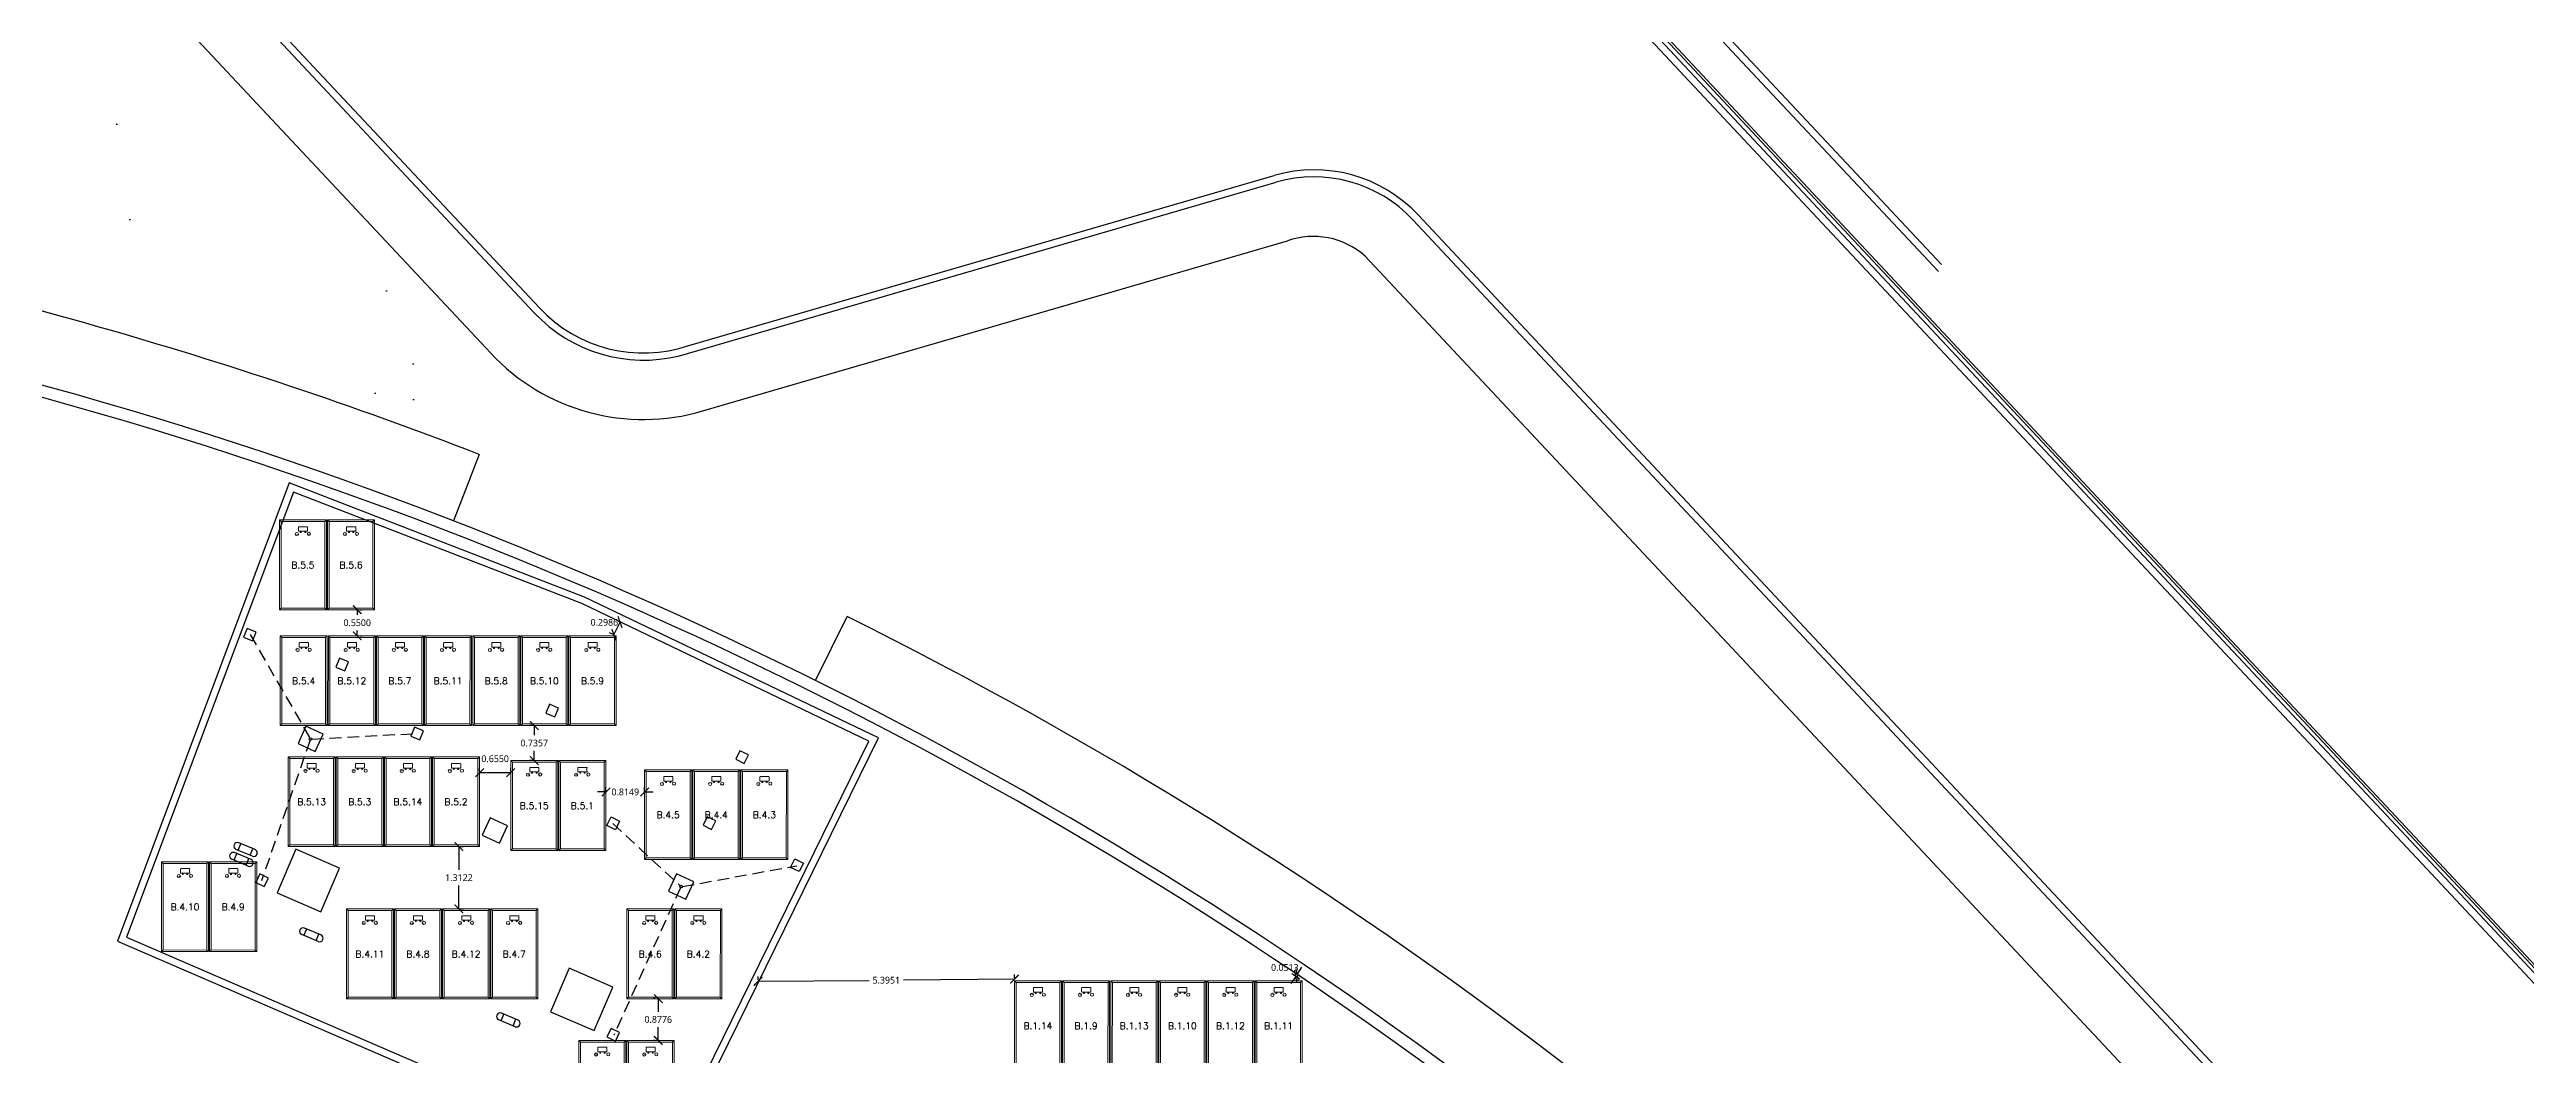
# Model space of a CAD drawing. Header units: metres. Extents: x 399 to 2240, y -1398 to 399.
# Drawn here: x 2039.2 to 2091.4, y -1176.8 to -1155.6 of the extents above; entities that cross this region are included whole.
import ezdxf

# ---------------------------------------------------------------- set-up
doc = ezdxf.new("R2010")
doc.units = ezdxf.units.M
doc.header["$MEASUREMENT"] = 0
doc.linetypes.add('HIDDEN', pattern=[0.375, 0.25, -0.125])
doc.layers.get('0').update_dxf_attribs({"linetype": 'CONTINUOUS'})
doc.layers.get('Defpoints').update_dxf_attribs({"linetype": 'CONTINUOUS'})
for name, color, linetype in [('ARQUITETURA', 253, 'CONTINUOUS'), ('Cota', 10, 'CONTINUOUS'), ('MÓDULOS FV', 7, 'CONTINUOUS')]:
    doc.layers.add(name, color=color, linetype=linetype)
doc.layers.add('MOD_ALOCADOS_A', color=5, linetype='CONTINUOUS', lineweight=9)
doc.layers.add('MODULOS_PV', color=2, linetype='CONTINUOUS', lineweight=9)
doc.styles.add('R120-500', font='romans.shx', dxfattribs={"height": 1.5})
doc.styles.add('Verdana', font='ebrima.ttf', dxfattribs={"height": 0.142547})
doc.dimstyles.get("Standard").update_dxf_attribs({"dimtxt": 0.18, "dimasz": 0.18, "dimexe": 0.18, "dimexo": 0.0625, "dimgap": 0.09, "dimtad": 0, "dimtih": 1, "dimtoh": 1, "dimdec": 4, "dimzin": 0, "dimdsep": 46, "dimtxsty": 'Standard', "dimcen": 0.09, "dimadec": 0, "dimazin": 0, "dimtfac": 1, "dimtdec": 4, "dimtofl": 0, "dimtmove": 0, "dimatfit": 3, "dimfxl": 1, "dimtolj": 1, "dimtzin": 0, "dimarcsym": 0})

# ---------------------------------------------------------------- blocks, each defined once
blk = doc.blocks.new('modulo')
at = {"layer": 'MODULOS_PV', "color": 8}
for p, q in [((-0.751, 2.014), (-0.753, 2.063)), ((-1.381, 1.342), (-1.43, 1.34)), ((0.577, 0.769), (0.626, 0.771)), ((-0.053, 0.097), (-0.051, 0.048))]:
    blk.add_line(p, q, dxfattribs=at)
for points in [[(-1.43, 1.34), (-0.753, 2.063), (0.626, 0.771), (-0.051, 0.048)], [(-1.381, 1.342), (-0.751, 2.014), (0.577, 0.769), (-0.053, 0.097)]]:
    blk.add_lwpolyline(points, close=True, dxfattribs=at)
for points in [[(-0.878, 1.581), (-0.857, 1.562), (-0.87, 1.548), (-0.891, 1.567)], [(-0.956, 1.498), (-0.935, 1.478), (-0.922, 1.492), (-0.943, 1.512)]]:
    blk.add_lwpolyline(points, dxfattribs=at)
blk.add_circle((-0.793, 1.591), 0.0332, dxfattribs=at)
at = {"layer": 'MODULOS_PV', "color": 1}
blk.add_circle((-0.963, 1.403), 0.0332, dxfattribs=at)
at = {"layer": 'MODULOS_PV', "color": 8}
blk.add_open_spline([(-0.986, 1.473), (-1.006, 1.493), (-1.027, 1.512), (-1.048, 1.532), (-1.048, 1.532), (-1.049, 1.534), (-1.049, 1.536), (-1.048, 1.538), (-1.048, 1.539), (-1.007, 1.583), (-0.966, 1.627), (-0.925, 1.67), (-0.924, 1.671), (-0.922, 1.672), (-0.919, 1.672), (-0.918, 1.671), (-0.917, 1.671), (-0.897, 1.652), (-0.876, 1.632), (-0.855, 1.613), (-0.855, 1.612), (-0.854, 1.611), (-0.854, 1.608), (-0.855, 1.606), (-0.855, 1.605), (-0.896, 1.561), (-0.937, 1.518), (-0.978, 1.474), (-0.979, 1.473), (-0.981, 1.472), (-0.984, 1.472), (-0.985, 1.473), (-0.986, 1.473)], degree=3, knots=[0, 0, 0, 0, 1, 1, 1, 1.002534, 1.003925, 1.008052, 1.008052, 1.008052, 2.008052, 2.008052, 2.008052, 2.012179, 2.01357, 2.016104, 2.016104, 2.016104, 3.016104, 3.016104, 3.016104, 3.018638, 3.02003, 3.024156, 3.024156, 3.024156, 4.024156, 4.024156, 4.024156, 4.028283, 4.029675, 4.032208, 4.032208, 4.032208, 4.032208], dxfattribs=at)
at = {"layer": 'MODULOS_PV', "color": 8, "insert": (-0.827, 1.597), "char_height": 0.0572, "width": 0.10748, "attachment_point": 1, "rotation": 46.8722}
blk.add_mtext('-', dxfattribs=at)
at = {"layer": 'MODULOS_PV', "color": 1, "insert": (-0.997, 1.409), "char_height": 0.0572, "width": 0.10748, "attachment_point": 1, "rotation": 46.8722}
blk.add_mtext('+', dxfattribs=at)
blk = doc.blocks.new('_ArchTick')
at = {"color": 0, "linetype": 'ByBlock', "const_width": 0.15}
blk.add_lwpolyline([(-0.5, -0.5), (0.5, 0.5)], dxfattribs=at)
blk = doc.blocks.new('*D1021')
at = {"layer": 'Cota', "color": 0, "lineweight": -2, "transparency": 16777216}
for p, q in [((2045.703, -1167.425), (2045.703, -1167.536)), ((2045.766, -1167.425), (2045.803, -1167.425)), ((2045.703, -1167.975), (2045.703, -1167.864)), ((2045.766, -1167.975), (2045.803, -1167.975))]:
    blk.add_line(p, q, dxfattribs=at)
at = {"layer": 'Defpoints', "color": 0, "transparency": 16777216}
for p in [(2045.703, -1167.425), (2045.703, -1167.975), (2045.703, -1167.975)]:
    blk.add_point(p, dxfattribs=at)
at = {"layer": 'Cota', "color": 0, "lineweight": -2, "transparency": 16777216, "xscale": 0.18, "yscale": 0.18, "zscale": 0.18}
for p, rotation in [((2045.703, -1167.425), 90.00005878966891), ((2045.703, -1167.975), 270.0000587896689)]:
    blk.add_blockref('_ArchTick', p, dxfattribs=dict(at, rotation=rotation))
at = {"layer": 'Cota', "color": 0, "transparency": 16777216, "insert": (2045.703, -1167.7), "char_height": 0.1425, "attachment_point": 5, "style": 'Verdana'}
blk.add_mtext('\\A1;0.5500', dxfattribs=at)
blk = doc.blocks.new('*D1022')
at = {"layer": 'Cota', "color": 0, "lineweight": -2, "transparency": 16777216}
for p, q in [((2049.427, -1169.865), (2049.33, -1169.865)), ((2049.43, -1169.865), (2049.43, -1170.069)), ((2049.43, -1170.601), (2049.43, -1170.396)), ((2049.427, -1170.601), (2049.33, -1170.601))]:
    blk.add_line(p, q, dxfattribs=at)
at = {"layer": 'Defpoints', "color": 0, "transparency": 16777216}
for p in [(2049.49, -1169.865), (2049.43, -1170.601), (2049.49, -1170.601)]:
    blk.add_point(p, dxfattribs=at)
at = {"layer": 'Cota', "color": 0, "lineweight": -2, "transparency": 16777216, "xscale": 0.18, "yscale": 0.18, "zscale": 0.18}
for p, rotation in [((2049.43, -1169.865), 90.00005878964271), ((2049.43, -1170.601), 270.0000587896427)]:
    blk.add_blockref('_ArchTick', p, dxfattribs=dict(at, rotation=rotation))
at = {"layer": 'Cota', "color": 0, "transparency": 16777216, "insert": (2049.43, -1170.233), "char_height": 0.1425, "attachment_point": 5, "style": 'Verdana'}
blk.add_mtext('\\A1;0.7357', dxfattribs=at)
blk = doc.blocks.new('*D1023')
at = {"layer": 'Cota', "color": 0, "lineweight": -2, "transparency": 16777216}
for p, q in [((2047.844, -1172.41), (2047.844, -1172.902)), ((2047.847, -1172.41), (2047.944, -1172.41)), ((2047.844, -1173.722), (2047.844, -1173.23)), ((2047.847, -1173.722), (2047.944, -1173.722))]:
    blk.add_line(p, q, dxfattribs=at)
at = {"layer": 'Defpoints', "color": 0, "transparency": 16777216}
for p in [(2047.784, -1172.41), (2047.784, -1173.722), (2047.844, -1173.722)]:
    blk.add_point(p, dxfattribs=at)
at = {"layer": 'Cota', "color": 0, "lineweight": -2, "transparency": 16777216, "xscale": 0.18, "yscale": 0.18, "zscale": 0.18}
for p, rotation in [((2047.844, -1172.41), 90.00005878965395), ((2047.844, -1173.722), 270.000058789654)]:
    blk.add_blockref('_ArchTick', p, dxfattribs=dict(at, rotation=rotation))
at = {"layer": 'Cota', "color": 0, "transparency": 16777216, "insert": (2047.844, -1173.066), "char_height": 0.1425, "attachment_point": 5, "style": 'Verdana'}
blk.add_mtext('\\A1;1.3122', dxfattribs=at)
blk = doc.blocks.new('*D1024')
at = {"layer": 'Cota', "color": 0, "lineweight": -2, "transparency": 16777216}
for p, q in [((2051.977, -1175.612), (2051.94, -1175.612)), ((2052.04, -1175.612), (2052.04, -1175.887)), ((2051.977, -1176.49), (2051.94, -1176.49)), ((2052.04, -1176.49), (2052.04, -1176.215))]:
    blk.add_line(p, q, dxfattribs=at)
at = {"layer": 'Defpoints', "color": 0, "transparency": 16777216}
for p in [(2052.04, -1175.612), (2052.04, -1176.49), (2052.04, -1176.49)]:
    blk.add_point(p, dxfattribs=at)
at = {"layer": 'Cota', "color": 0, "lineweight": -2, "transparency": 16777216, "xscale": 0.18, "yscale": 0.18, "zscale": 0.18}
for p, rotation in [((2052.04, -1175.612), 90.00005878965351), ((2052.04, -1176.49), 270.0000587896536)]:
    blk.add_blockref('_ArchTick', p, dxfattribs=dict(at, rotation=rotation))
at = {"layer": 'Cota', "color": 0, "transparency": 16777216, "insert": (2052.04, -1176.051), "char_height": 0.1425, "attachment_point": 5, "style": 'Verdana'}
blk.add_mtext('\\A1;0.8776', dxfattribs=at)
blk = doc.blocks.new('*D1025')
at = {"layer": 'Cota', "color": 0, "lineweight": -2, "transparency": 16777216}
for p, q in [((2051.106, -1167.953), (2051.235, -1167.684)), ((2051.224, -1167.679), (2051.144, -1167.64)), ((2051.095, -1167.948), (2051.015, -1167.91))]:
    blk.add_line(p, q, dxfattribs=at)
at = {"layer": 'Defpoints', "color": 0, "transparency": 16777216}
for p in [(2051.235, -1167.684), (2051.28, -1167.706), (2051.151, -1167.975)]:
    blk.add_point(p, dxfattribs=at)
at = {"layer": 'Cota', "color": 0, "lineweight": -2, "transparency": 16777216, "xscale": 0.18, "yscale": 0.18, "zscale": 0.18}
for p, rotation in [((2051.106, -1167.953), 244.404051946128), ((2051.235, -1167.684), 64.40405194612796)]:
    blk.add_blockref('_ArchTick', p, dxfattribs=dict(at, rotation=rotation))
at = {"layer": 'Cota', "color": 0, "transparency": 16777216, "insert": (2050.906, -1167.692), "char_height": 0.1425, "attachment_point": 5, "style": 'Verdana'}
blk.add_mtext('\\A1;0.2986', dxfattribs=at)
blk = doc.blocks.new('*D1032')
at = {"layer": 'Cota', "color": 0, "lineweight": -2, "transparency": 16777216}
for p, q in [((2065.457, -1175.143), (2065.357, -1175.292)), ((2065.542, -1175.2), (2065.375, -1175.087)), ((2065.57, -1175.157), (2065.403, -1175.044)), ((2065.486, -1175.1), (2065.587, -1174.951))]:
    blk.add_line(p, q, dxfattribs=at)
at = {"layer": 'Defpoints', "color": 0, "transparency": 16777216}
for p in [(2065.486, -1175.1), (2065.593, -1175.235), (2065.622, -1175.192)]:
    blk.add_point(p, dxfattribs=at)
at = {"layer": 'Cota', "color": 0, "lineweight": -2, "transparency": 16777216, "xscale": 0.18, "yscale": 0.18, "zscale": 0.18}
for p, rotation in [((2065.457, -1175.143), 55.93749413056465), ((2065.486, -1175.1), 235.9374941305647)]:
    blk.add_blockref('_ArchTick', p, dxfattribs=dict(at, rotation=rotation))
at = {"layer": 'Cota', "color": 0, "transparency": 16777216, "insert": (2065.229, -1174.957), "char_height": 0.1425, "attachment_point": 5, "style": 'Verdana'}
blk.add_mtext('\\A1;0.0513', dxfattribs=at)
blk = doc.blocks.new('*D1050')
at = {"layer": 'Cota', "color": 0, "lineweight": -2, "transparency": 16777216}
for p, q in [((2054.142, -1175.217), (2054.141, -1175.146)), ((2059.537, -1175.172), (2059.536, -1175.101)), ((2054.142, -1175.246), (2056.48, -1175.227)), ((2059.537, -1175.201), (2057.199, -1175.221))]:
    blk.add_line(p, q, dxfattribs=at)
at = {"layer": 'Defpoints', "color": 0, "transparency": 16777216}
for p in [(2054.142, -1175.246), (2054.143, -1175.28), (2059.537, -1175.235)]:
    blk.add_point(p, dxfattribs=at)
at = {"layer": 'Cota', "color": 0, "lineweight": -2, "transparency": 16777216, "xscale": 0.18, "yscale": 0.18, "zscale": 0.18}
for p, rotation in [((2054.142, -1175.246), 180.4786417927608), ((2059.537, -1175.201), 0.47864179276079)]:
    blk.add_blockref('_ArchTick', p, dxfattribs=dict(at, rotation=rotation))
at = {"layer": 'Cota', "color": 0, "transparency": 16777216, "insert": (2056.84, -1175.224), "char_height": 0.1425, "attachment_point": 5, "style": 'Verdana'}
blk.add_mtext('\\A1;5.3951', dxfattribs=at)
blk = doc.blocks.new('*D1082')
at = {"layer": 'Cota', "color": 0, "lineweight": -2, "transparency": 16777216}
for p, q in [((2050.939, -1171.262), (2050.759, -1171.262)), ((2050.939, -1171.297), (2050.939, -1171.162)), ((2051.754, -1171.297), (2051.754, -1171.162)), ((2051.754, -1171.262), (2051.934, -1171.262))]:
    blk.add_line(p, q, dxfattribs=at)
at = {"layer": 'Defpoints', "color": 0, "transparency": 16777216}
for p in [(2050.939, -1171.262), (2050.939, -1171.359), (2051.754, -1171.359)]:
    blk.add_point(p, dxfattribs=at)
at = {"layer": 'Cota', "color": 0, "lineweight": -2, "transparency": 16777216, "xscale": 0.18, "yscale": 0.18, "zscale": 0.18}
for p, rotation in [((2050.939, -1171.262), 6.096707577524264e-05), ((2051.754, -1171.262), 180.0000609670758)]:
    blk.add_blockref('_ArchTick', p, dxfattribs=dict(at, rotation=rotation))
at = {"layer": 'Cota', "color": 0, "transparency": 16777216, "insert": (2051.346, -1171.262), "char_height": 0.1425, "attachment_point": 5, "style": 'Verdana'}
blk.add_mtext('\\A1;0.8149', dxfattribs=at)
blk = doc.blocks.new('*D1083')
at = {"layer": 'Cota', "color": 0, "lineweight": -2, "transparency": 16777216}
for p, q in [((2048.28, -1170.834), (2048.28, -1170.755)), ((2048.28, -1170.855), (2048.935, -1170.855)), ((2048.935, -1170.834), (2048.935, -1170.755))]:
    blk.add_line(p, q, dxfattribs=at)
at = {"layer": 'Defpoints', "color": 0, "transparency": 16777216}
for p in [(2048.28, -1170.897), (2048.935, -1170.855), (2048.935, -1170.897)]:
    blk.add_point(p, dxfattribs=at)
at = {"layer": 'Cota', "color": 0, "lineweight": -2, "transparency": 16777216, "xscale": 0.18, "yscale": 0.18, "zscale": 0.18}
for p, rotation in [((2048.28, -1170.855), 180.0000609670361), ((2048.935, -1170.855), 6.096703605647577e-05)]:
    blk.add_blockref('_ArchTick', p, dxfattribs=dict(at, rotation=rotation))
at = {"layer": 'Cota', "color": 0, "transparency": 16777216, "insert": (2048.607, -1170.563), "char_height": 0.1425, "attachment_point": 5, "style": 'Verdana'}
blk.add_mtext('\\A1;0.6550', dxfattribs=at)

msp = doc.modelspace()

# ---------------------------------------------------------------- hatches: boundary and pattern name
at = {"layer": 'ARQUITETURA'}
h = msp.add_hatch(dxfattribs=at)
h.set_pattern_fill('AR-SAND', color=116, scale=3, angle=-46.87704, style=0)
h.set_pattern_definition([(350.62296, (1466.5355, -762.2295), (4.08992, 4.08927), [0, -4.56, 0, -5.1, 0, -4.875]), (320.623, (1466.5355, -762.2295), (9.808834, 1.91215), [0, -2.46, 0, -4.11, 0, -1.575]), (280.623, (1464.013, -759.536), (6.39856, -6.807323), [0, -1.5, 0, -5.4, 0, -7.05]), (270.623, (1464.013, -759.536), (8.08648, -4.78256), [0, -0.75, 0, -3.54, 0, -4.05])])
edge = h.paths.add_edge_path()
edge.add_line((2048.41, -1161.91177), (2047.65012, -1163.91869))
edge.add_arc((2015.07334, -1249.95794), 92, 69.2619805, 79.4399463)
edge.add_line((2031.93381, -1159.51611), (2031.65771, -1160.99045))
edge.add_line((2031.65771, -1160.99045), (2009.51752, -1156.84446))
edge.add_line((2009.51752, -1156.84446), (2011.28916, -1147.38364))
edge.add_line((2011.28916, -1147.38364), (2033.26483, -1151.49876))
edge.add_line((2033.26483, -1151.49876), (2037.10785, -1132.5655))
edge.add_line((2037.10785, -1132.5655), (2028.35243, -1123.31469))
edge.add_line((2028.35243, -1123.31469), (2021.93458, -1122.01186))
edge.add_line((2021.93458, -1122.01186), (2022.41894, -1119.62587))
edge.add_arc((2025.45697, -1120.24259), 3.1, 43.122944, 168.524803, ccw=False)
edge.add_line((2027.71963, -1118.12354), (2040.23113, -1131.48169))
edge.add_arc((2039.06335, -1132.57546), 1.60001, -10.313402, 43.125526, ccw=False)
edge.add_line((2040.63751, -1132.86191), (2037.90754, -1147.41945))
edge.add_arc((2043.36451, -1148.4428), 5.5521, 169.3787, 228.403359)
edge.add_line((2039.67857, -1152.59486), (2048.41, -1161.91177))

# ---------------------------------------------------------------- linework, layer by layer
for p, q in [((2040.69514, -1151.63209, 0), (2049.53882, -1161.07323, 0)), ((2040.59087, -1151.74034, 0), (2049.42937, -1161.1758, 0)), ((2116.36754, -1201.82128, 0), (2069.76606, -1152.05528, 0)), ((2116.47701, -1201.71873, 0), (2069.87554, -1151.95274, 0)), ((2069.94538, -1151.88731, 0), (2098.74612, -1182.68606, 0)), ((2069.9648, -1151.83487, 0), (2098.78364, -1182.65305, 0)), ((2071.32144, -1152.12544, 0), (2078.98482, -1160.30674, 0)), ((2071.41479, -1152.00628, 0), (2079.05234, -1160.15886, 0)), ((2039.67857, -1152.59486, 0), (2048.41, -1161.91177, 0)), ((2052.48493, -1162.0801, 0), (2065.04883, -1158.42913, 0)), ((2052.68344, -1161.86621, 0), (2065.00697, -1158.28509, 0)), ((2067.92442, -1159.21789, 0), (2114.4025, -1208.85203, 0)), ((2068.03391, -1159.11537, 0), (2114.51199, -1208.7495, 0)), ((2052.83374, -1163.28044, 0), (2065.28227, -1159.663, 0)), ((2066.91164, -1159.97926, 0), (2113.49008, -1209.70643, 0)), ((2048.27094, -1164.15632), (2047.72968, -1165.55526)), ((2055.34767, -1168.91334), (2056.0152, -1167.57006)), ((2043.46801, -1172.6832), (2043.1222, -1172.53813)), ((2043.49702, -1172.61404), (2043.15122, -1172.46897)), ((2043.19733, -1172.48832), (2043.25535, -1172.34999)), ((2043.55505, -1172.47572), (2043.20925, -1172.33065)), ((2043.45091, -1172.5947), (2043.50894, -1172.45638)), ((2043.40998, -1172.82152), (2043.06418, -1172.67646)), ((2043.11028, -1172.6958), (2043.16831, -1172.55748)), ((2043.36387, -1172.80218), (2043.4219, -1172.66386)), ((2044.88293, -1174.40906), (2044.53713, -1174.26399)), ((2044.58324, -1174.28333), (2044.64126, -1174.14501)), ((2044.94096, -1174.27074), (2044.59516, -1174.12567)), ((2044.83683, -1174.38972), (2044.89485, -1174.25139)), ((2049.03025, -1176.20162), (2048.68445, -1176.05655)), ((2048.73056, -1176.07589), (2048.78858, -1175.93757)), ((2049.08828, -1176.0633), (2048.74248, -1175.91823)), ((2048.98414, -1176.18228), (2049.04217, -1176.04396))]:
    msp.add_line(p, q, dxfattribs=at)
at = {"layer": 'ARQUITETURA', "linetype": 'HIDDEN'}
for p, q in [((2043.45071, -1167.95005), (2044.70626, -1170.12405)), ((2044.71145, -1170.1706), (2043.68901, -1173.12914)), ((2044.74824, -1170.14665), (2046.96646, -1170.03067)), ((2051.08086, -1171.92537), (2052.50173, -1173.23498)), ((2052.54803, -1173.25246), (2054.95464, -1172.81358)), ((2052.50913, -1173.27679), (2051.10501, -1176.37937))]:
    msp.add_line(p, q, dxfattribs=at)
at = {"layer": 'ARQUITETURA'}
msp.add_lwpolyline([(2052.13683, -1179.36251), (2056.67565, -1170.12373), (2050.48844, -1167.15986), (2044.27269, -1164.75465), (2040.65872, -1174.40102), (2052.13697, -1179.36217)], dxfattribs=at)
for points in [[(2052.06536, -1179.16781), (2056.47422, -1170.19356), (2050.42888, -1167.29765), (2044.35996, -1164.94926), (2040.84927, -1174.31997)], [(2043.31316, -1168.00578), (2043.49762, -1168.08308), (2043.57492, -1167.89863), (2043.39047, -1167.82132)], [(2045.2552, -1168.63147), (2045.43965, -1168.70878), (2045.51696, -1168.52432), (2045.3325, -1168.44701)], [(2049.67613, -1169.60131), (2049.86059, -1169.67861), (2049.93789, -1169.49416), (2049.75344, -1169.41685)], [(2044.45767, -1170.24143), (2044.82121, -1170.40828), (2044.98806, -1170.04473), (2044.62451, -1169.87789)], [(2046.8347, -1170.08409), (2047.01915, -1170.1614), (2047.09646, -1169.97694), (2046.912, -1169.89964)], [(2053.66958, -1170.57288), (2053.84895, -1170.66134), (2053.93741, -1170.48196), (2053.75804, -1170.3935)], [(2048.33609, -1172.17072), (2048.69963, -1172.33757), (2048.86647, -1171.97402), (2048.50293, -1171.80718)], [(2051.13749, -1172.05643), (2050.9586, -1171.96699), (2051.04805, -1171.78811), (2051.22693, -1171.87755)], [(2052.98401, -1171.96302), (2053.16338, -1172.05148), (2053.25184, -1171.87211), (2053.07247, -1171.78365)], [(2044.01769, -1173.38486), (2044.93561, -1173.78161), (2045.33236, -1172.86369), (2044.41443, -1172.46694)], [(2043.56892, -1173.16439), (2043.74843, -1173.25258), (2043.83661, -1173.07308), (2043.65711, -1172.98489)], [(2052.25745, -1173.34859), (2052.62099, -1173.51543), (2052.78784, -1173.15189), (2052.42429, -1172.98505)], [(2055.00567, -1172.9372), (2054.82678, -1172.84775), (2054.91623, -1172.66887), (2055.09511, -1172.75831)], [(2049.771, -1175.88837), (2050.68893, -1176.28512), (2051.08567, -1175.36719), (2050.16775, -1174.97044)], [(2050.95819, -1176.4174), (2051.13769, -1176.50559), (2051.22588, -1176.32608), (2051.04638, -1176.23789)]]:
    msp.add_lwpolyline(points, close=True, dxfattribs=at)
for centre in [(2044.72157, -1170.14591), (2052.52135, -1173.25306)]:
    msp.add_circle(centre, 0.02669, dxfattribs=at)
for centre, radius, start, end in [((2065.84411, -1161.16592, 0), 3, 43.119239, 106.203424), ((2065.84411, -1161.16592, 0), 2.85, 43.119239, 106.203424), ((2015.07334, -1249.95794), 92, 68.8479909, 79.3932378), ((2065.83013, -1161.19585, 0), 1.62781, 48.363921, 109.667385), ((2015.07334, -1249.95794), 90.5, 31.9396267, 79.3932378), ((2051.72829, -1159.02232, 0), 3, 223.128524, 288.565191), ((2015.07334, -1249.95794), 90.25, 31.9396267, 79.3932378), ((2051.72829, -1159.02232, 0), 3.15, 223.128956, 283.898584), ((2051.72692, -1159.0244, 0), 4.3976, 221.039406, 284.577329), ((2015.07334, -1249.95794), 92, 41.6531771, 63.5753674), ((2043.09319, -1172.60729), 0.075, 67.241465, 247.241465), ((2043.18023, -1172.39981), 0.075, 67.241465, 247.241465), ((2043.52604, -1172.54488), 0.075, 247.241465, 67.241465), ((2043.43899, -1172.75236), 0.075, 247.241465, 67.241465), ((2044.56614, -1174.19483), 0.075, 67.241465, 247.241465), ((2044.91195, -1174.3399), 0.075, 247.241465, 67.241465), ((2048.71346, -1175.98739), 0.075, 67.241465, 247.241465), ((2049.05927, -1176.13246), 0.075, 247.241465, 67.241465)]:
    msp.add_arc(centre, radius, start, end, dxfattribs=at)

# ---------------------------------------------------------------- block references
at = {"layer": 'MÓDULOS FV', "rotation": 313.12783086684}
for p in [(2044.06629, -1167.49486), (2045.07929, -1167.49486), (2044.08237, -1169.93486), (2045.09537, -1169.93486), (2046.10837, -1169.93486), (2047.12137, -1169.93486), (2048.13437, -1169.93486), (2049.14737, -1169.93486), (2050.16037, -1169.93486), (2044.24972, -1172.48018), (2045.26272, -1172.48018), (2046.27572, -1172.48018), (2047.28872, -1172.48018), (2048.9347, -1172.5606), (2049.9477, -1172.5606), (2051.75361, -1172.75451), (2052.76661, -1172.75451), (2053.77961, -1172.75451), (2041.58426, -1174.69235), (2042.59726, -1174.69235), (2045.47524, -1175.68238), (2046.48824, -1175.68238), (2047.50124, -1175.68238), (2048.51424, -1175.68238), (2051.37745, -1175.68238), (2052.39045, -1175.68238), (2059.53738, -1177.19487), (2060.55038, -1177.19487), (2061.56338, -1177.19487), (2062.57638, -1177.19487), (2063.58938, -1177.19487), (2064.60238, -1177.19487), (2050.36845, -1178.44997), (2051.38145, -1178.44997)]:
    msp.add_blockref('modulo', p, dxfattribs=at)

# ---------------------------------------------------------------- texts
at = {"layer": 'MOD_ALOCADOS_A', "color": 2, "char_height": 0.14, "attachment_point": 5, "style": 'R120-500'}
for s, insert in [('B.5.5', (2044.56071, -1166.48461)), ('B.5.6', (2045.57371, -1166.48461)), ('B.5.4', (2044.57679, -1168.92461)), ('B.5.12', (2045.58979, -1168.92461)), ('B.5.7', (2046.60279, -1168.92461)), ('B.5.11', (2047.61579, -1168.9246)), ('B.5.8', (2048.62879, -1168.92461)), ('B.5.10', (2049.64179, -1168.92461)), ('B.5.9', (2050.65479, -1168.92461)), ('B.5.13', (2044.74414, -1171.46994)), ('B.5.3', (2045.75714, -1171.46994)), ('B.5.14', (2046.77014, -1171.46994)), ('B.5.2', (2047.78314, -1171.46993)), ('B.5.15', (2049.42912, -1171.55036)), ('B.5.1', (2050.44212, -1171.55036))]:
    msp.add_mtext_dynamic_manual_height_columns(s, width=0.992, gutter_width=7.5, heights=[0], dxfattribs=dict(at, insert=insert))
at = {"layer": 'MOD_ALOCADOS_A', "color": 3, "char_height": 0.14, "attachment_point": 5, "style": 'R120-500'}
for s, insert in [('B.4.5', (2052.24803, -1171.74426)), ('B.4.4', (2053.26103, -1171.74426)), ('B.4.3', (2054.27403, -1171.74426)), ('B.4.10', (2042.07868, -1173.68211)), ('B.4.9', (2043.09168, -1173.68211)), ('B.4.11', (2045.96966, -1174.67213)), ('B.4.8', (2046.98266, -1174.67213)), ('B.4.12', (2047.99566, -1174.67213)), ('B.4.7', (2049.00866, -1174.67213)), ('B.4.6', (2051.87187, -1174.67213)), ('B.4.2', (2052.88487, -1174.67213))]:
    msp.add_mtext_dynamic_manual_height_columns(s, width=0.992, gutter_width=7.5, heights=[0], dxfattribs=dict(at, insert=insert))
at = {"layer": 'MOD_ALOCADOS_A', "color": 5, "char_height": 0.14, "attachment_point": 5, "style": 'R120-500'}
for s, insert in [('B.1.14', (2060.0318, -1176.18462)), ('B.1.9', (2061.0448, -1176.18462)), ('B.1.13', (2062.0578, -1176.18462)), ('B.1.10', (2063.0708, -1176.18462)), ('B.1.12', (2064.0838, -1176.18462)), ('B.1.11', (2065.0968, -1176.18462))]:
    msp.add_mtext_dynamic_manual_height_columns(s, width=0.992, gutter_width=7.5, heights=[0], dxfattribs=dict(at, insert=insert))

# ---------------------------------------------------------------- dimensions: what is measured, and where the dimension line sits
at = {"layer": 'Cota', "color": 1}
for p1, p2, distance, picture, middle in [((2045.70325, -1167.42486), (2045.70326, -1167.97486), 0, '*D1021', (2045.70326, -1167.69986)), ((2051.15137, -1167.97485), (2051.28038, -1167.70554), 0.0507, '*D1025', (2050.90643, -1167.69196)), ((2049.4899, -1169.86486), (2049.4899, -1170.6006), -0.05971, '*D1022', (2049.43019, -1170.23273)), ((2048.27972, -1170.89664), (2048.93469, -1170.89664), 0.04172, '*D1083', (2048.60721, -1170.56251)), ((2051.75361, -1171.35933), (2050.93869, -1171.35933), -0.09747, '*D1082', (2051.34615, -1171.26186)), ((2047.78422, -1172.41018), (2047.78422, -1173.72238), 0.05987, '*D1023', (2047.8441, -1173.06628)), ((2059.53738, -1175.23487), (2054.14251, -1175.27994), -0.03358, '*D1050', (2056.83967, -1175.22383)), ((2065.59338, -1175.23487), (2065.62209, -1175.1924), 0.16417, '*D1032', (2065.22883, -1174.95746)), ((2052.03976, -1175.61238), (2052.03977, -1176.48997), 0, '*D1024', (2052.03976, -1176.05117))]:
    dim = msp.add_aligned_dim(p1=p1, p2=p2, distance=distance, dimstyle='Standard', override={"dimtxt": 0.142547, "dimexe": 0.1, "dimtxsty": 'Verdana', "dimblk": 'ArchTick', "dimadec": 3, "dimtmove": 2}, dxfattribs=at)
    dim.commit()
    dim.dimension.update_dxf_attribs({"geometry": picture, "text_midpoint": middle})

doc.saveas('drawing.dxf')
